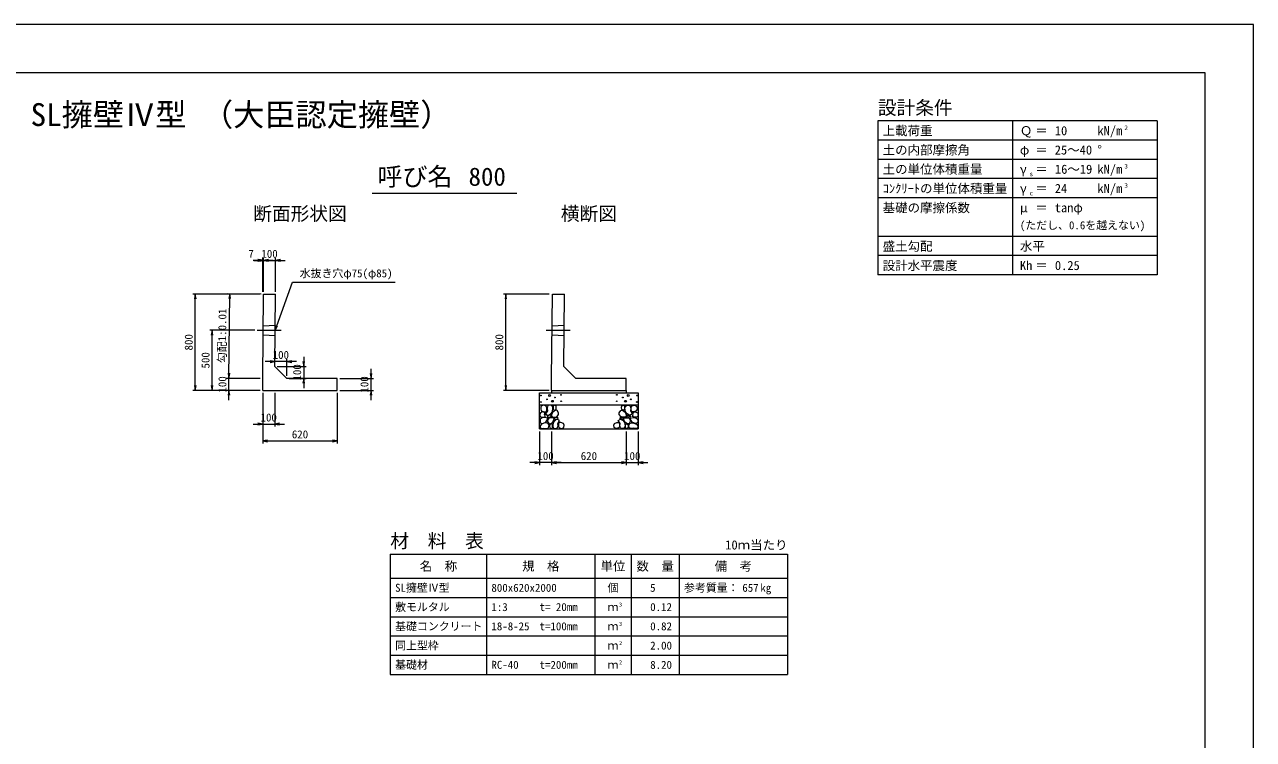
# Model space of a CAD drawing. Units: millimetres at full size, sheet at 1:20. Extents: x 0 to 16820, y 0 to 11880.
# Drawn here: x 6612 to 16820, y 5940 to 11880 of the extents above; entities that cross this region are included whole.
import ezdxf
from ezdxf.enums import TextEntityAlignment as Align

# ---------------------------------------------------------------- set-up
doc = ezdxf.new("R2010")
doc.units = ezdxf.units.MM
doc.header["$LTSCALE"] = 20
doc.linetypes.add('CHAIN', pattern=[18.5, 12, -1.5, 3.5, -1.5])
doc.linetypes.add('DASHED_SPACED', pattern=[12, 6, -6])
for name, color, linetype, lineweight in [('D-BMK', 2, 'CHAIN', 13), ('D-DCR-HCHn', 4, 'Continuous', 9), ('D-MTR-FRAM', 7, 'Continuous', 13), ('D-MTR-LINE', 7, 'Continuous', 13), ('D-STR-DIM', 7, 'Continuous', 13), ('D-STR-STRn', 1, 'Continuous', 13), ('D-STR-TXT', 7, 'Continuous', 13), ('D-TTL', 2, 'Continuous', 13), ('D-TTL-FRAM', 2, 'Continuous', 13), ('D-TTL-LINE', 7, 'Continuous', 13), ('D-TTL-TXT', 7, 'Continuous', 13)]:
    doc.layers.add(name, color=color, linetype=linetype, lineweight=lineweight)
doc.layers.add('D-MTR', color=7, linetype='Continuous')
doc.layers.add('D-MTR-TXT', color=7, linetype='Continuous')
doc.styles.add('ＭＳ ゴシック', font='')
doc.styles.get('ＭＳ ゴシック').set_extended_font_data('MS Gothic')

# ---------------------------------------------------------------- blocks, each defined once
blk = doc.blocks.new('open_arrow')
at = {"color": 0, "linetype": 'Continuous', "lineweight": -2}
blk.add_lwpolyline([(7.5, 1.25), (0, 0), (7.5, -1.25)], dxfattribs=at)

msp = doc.modelspace()

# ---------------------------------------------------------------- linework, layer by layer
at = {"layer": 'D-BMK'}
for p, q in [((8544, 9340), (8744, 9340)), ((10944, 9340), (11144, 9340))]:
    msp.add_line(p, q, dxfattribs=at)
at = {"layer": 'D-DCR-HCHn'}
for points in [[(10941.2, 8711.59), (10920.4, 8716.22), (10901.9, 8706.97), (10899.59, 8686.17), (10904.21, 8669.99), (10927.33, 8663.05), (10943.51, 8663.05), (10950.44, 8674.61), (10950.44, 8700.04)], [(10959.69, 8713.91), (10952.76, 8693.1), (10955.07, 8669.99), (10938.89, 8644.56), (10959.69, 8633), (10982.8, 8644.56), (10996.67, 8663.05), (11001.3, 8693.1), (10996.67, 8709.28), (10982.8, 8716.22)], [(11003.61, 8709.28), (11003.61, 8681.55), (11015.16, 8674.61), (11026.72, 8681.55), (11029.03, 8697.73), (11026.72, 8711.59), (11010.54, 8716.22)], [(11596.39, 8709.28), (11596.39, 8681.55), (11584.84, 8674.61), (11573.28, 8681.55), (11570.97, 8697.73), (11573.28, 8711.59), (11589.46, 8716.22)], [(11640.31, 8713.91), (11647.24, 8693.1), (11644.93, 8669.99), (11661.11, 8644.56), (11640.31, 8633), (11617.2, 8644.56), (11603.33, 8663.05), (11598.7, 8693.1), (11603.33, 8709.28), (11617.2, 8716.22)], [(11658.8, 8711.59), (11679.6, 8716.22), (11698.1, 8706.97), (11700.41, 8686.17), (11695.79, 8669.99), (11672.67, 8663.05), (11656.49, 8663.05), (11649.56, 8674.61), (11649.56, 8700.04)], [(10897.28, 8653.81), (10890.35, 8633), (10899.59, 8619.14), (10922.71, 8616.82), (10938.49, 8623.6), (10931.95, 8639.94), (10936.58, 8649.18), (10927.33, 8658.43), (10913.46, 8663.05)], [(10941.16, 8577.01), (10958.28, 8602.69), (10956.14, 8609.11), (10932.59, 8615.53), (10911.19, 8613.39), (10896.21, 8600.55), (10894.07, 8585.57), (10896.21, 8570.59), (10913.33, 8566.31)], [(10964.31, 8633), (10952.76, 8623.76), (10957.38, 8616.82), (10973.56, 8616.82), (10980.49, 8619.14), (10985.12, 8628.38), (10978.18, 8635.32)], [(11001.08, 8577.01), (11011.78, 8602.69), (11003.22, 8613.39), (10977.54, 8613.39), (10966.84, 8609.11), (10956.14, 8594.13), (10956.14, 8581.29), (10966.84, 8564.17), (10979.68, 8562.03)], [(10998.98, 8658.43), (10987.43, 8630.69), (10996.67, 8619.14), (11024.41, 8619.14), (11035.97, 8623.76), (11047.53, 8639.94), (11047.53, 8653.81), (11035.97, 8672.3), (11022.1, 8674.61)], [(11037.47, 8525.64), (11043.89, 8544.91), (11041.75, 8566.31), (11056.73, 8589.85), (11037.47, 8600.55), (11016.06, 8589.85), (11003.22, 8572.73), (10998.94, 8544.91), (11003.22, 8529.92), (11016.06, 8523.5)], [(11033.19, 8600.55), (11043.89, 8609.11), (11039.61, 8615.53), (11024.62, 8615.53), (11018.2, 8613.39), (11013.92, 8604.83), (11020.34, 8598.41)], [(11562.53, 8525.64), (11556.11, 8544.91), (11558.25, 8566.31), (11543.27, 8589.85), (11562.53, 8600.55), (11583.94, 8589.85), (11596.78, 8572.73), (11601.06, 8544.91), (11596.78, 8529.92), (11583.94, 8523.5)], [(11601.02, 8658.43), (11612.57, 8630.69), (11603.33, 8619.14), (11575.59, 8619.14), (11564.03, 8623.76), (11552.47, 8639.94), (11552.47, 8653.81), (11564.03, 8672.3), (11577.9, 8674.61)], [(11566.81, 8600.55), (11556.11, 8609.11), (11560.39, 8615.53), (11575.38, 8615.53), (11581.8, 8613.39), (11586.08, 8604.83), (11579.66, 8598.41)], [(11598.92, 8577.01), (11588.22, 8602.69), (11596.78, 8613.39), (11622.46, 8613.39), (11633.16, 8609.11), (11643.86, 8594.13), (11643.86, 8581.29), (11633.16, 8564.17), (11620.32, 8562.03)], [(11635.69, 8633), (11647.24, 8623.76), (11642.62, 8616.82), (11626.44, 8616.82), (11619.51, 8619.14), (11614.88, 8628.38), (11621.82, 8635.32)], [(11658.84, 8577.01), (11641.72, 8602.69), (11643.86, 8609.11), (11667.41, 8615.53), (11688.81, 8613.39), (11703.79, 8600.55), (11705.93, 8585.57), (11703.79, 8570.59), (11686.67, 8566.31)], [(11702.72, 8653.81), (11709.65, 8633), (11700.41, 8619.14), (11677.29, 8616.82), (11661.51, 8623.6), (11668.05, 8639.94), (11663.42, 8649.18), (11672.67, 8658.43), (11686.54, 8663.05)], [(10949.72, 8523.5), (10964.7, 8529.92), (10968.98, 8551.33), (10960.42, 8566.31), (10945.44, 8570.59), (10926.17, 8568.45), (10904.77, 8559.89), (10894.07, 8547.05), (10894.07, 8532.06), (10900.49, 8523.5), (10926.17, 8525.64)], [(10996.8, 8529.92), (10996.8, 8555.61), (10986.1, 8562.03), (10975.4, 8555.61), (10973.26, 8540.62), (10975.4, 8527.78), (10990.38, 8523.5)], [(11054.59, 8527.78), (11073.85, 8523.5), (11090.97, 8532.06), (11093.11, 8551.33), (11088.83, 8566.31), (11067.43, 8572.73), (11052.45, 8572.73), (11046.03, 8562.03), (11046.03, 8538.48)], [(11545.41, 8527.78), (11526.15, 8523.5), (11509.03, 8532.06), (11506.89, 8551.33), (11511.17, 8566.31), (11532.57, 8572.73), (11547.55, 8572.73), (11553.97, 8562.03), (11553.97, 8538.48)], [(11603.2, 8529.92), (11603.2, 8555.61), (11613.9, 8562.03), (11624.6, 8555.61), (11626.74, 8540.62), (11624.6, 8527.78), (11609.62, 8523.5)], [(11650.28, 8523.5), (11635.3, 8529.92), (11631.02, 8551.33), (11639.58, 8566.31), (11654.56, 8570.59), (11673.83, 8568.45), (11695.23, 8559.89), (11705.93, 8547.05), (11705.93, 8532.06), (11699.51, 8523.5), (11673.83, 8525.64)]]:
    msp.add_lwpolyline(points, close=True, dxfattribs=at)
for centre, radius in [((10900.73, 8797.43), 3), ((10973.34, 8797.43), 7.5), ((11017.71, 8781.64), 3), ((11068.13, 8803.48), 3), ((11531.87, 8803.48), 3), ((11582.29, 8781.64), 3), ((11626.66, 8797.43), 7.5), ((11699.27, 8797.43), 3), ((10901.87, 8743.92), 3), ((10952.29, 8765.76), 3), ((10996.66, 8749.97), 7.5), ((11069.27, 8749.97), 3), ((11530.73, 8749.97), 3), ((11603.34, 8749.97), 7.5), ((11647.71, 8765.76), 3), ((11698.13, 8743.92), 3)]:
    msp.add_circle(centre, radius, dxfattribs=at)
at = {"layer": 'D-MTR-FRAM'}
for p, q in [((9650, 7480), (12950, 7480)), ((9650, 7480), (9650, 6480)), ((12950, 7480), (12950, 6480)), ((9650, 6480), (12950, 6480))]:
    msp.add_line(p, q, dxfattribs=at)
at = {"layer": 'D-MTR-LINE'}
for p, q in [((10450, 7480), (10450, 6480)), ((11350, 7480), (11350, 6480)), ((11650, 7480), (11650, 6480)), ((12050, 7480), (12050, 6480)), ((9650, 7280), (12950, 7280)), ((9650, 7120), (12950, 7120)), ((9650, 6960), (12950, 6960)), ((9650, 6800), (12950, 6800)), ((9650, 6640), (12950, 6640))]:
    msp.add_line(p, q, dxfattribs=at)
at = {"layer": 'D-STR-DIM'}
for p, q in [((8677, 9920), (8510, 9920)), ((8517, 9920), (8777, 9920)), ((8590, 9660), (8590, 9940)), ((8597, 9660), (8597, 9940)), ((8597, 9660), (8597, 9940)), ((8697, 9660), (8697, 9940)), ((8570, 9640), (8010, 9640)), ((8030, 8840), (8030, 9640)), ((8577, 9640.2), (8297.01, 9643)), ((8310.01, 8942.8), (8317.01, 9642.8)), ((10970, 9640), (10590, 9640)), ((10610, 8840), (10610, 9640)), ((8524, 9340), (8150, 9340)), ((8170, 8840), (8170, 9340)), ((8691, 9060), (8691, 9100)), ((8791, 8960), (8791, 9100)), ((8931, 9120), (8931, 8860)), ((8310, 8760), (8310, 9020)), ((8871, 9080), (8611, 9080)), ((8711, 9040), (8951, 9040)), ((9490, 8760), (9490, 9020)), ((8570, 8940), (8290, 8940)), ((8570, 8940.2), (8290.01, 8943)), ((8811, 8940), (8951, 8940)), ((9230, 8940), (9510, 8940)), ((8570, 8840), (8010, 8840)), ((8570, 8840), (8150, 8840)), ((8570, 8840), (8290, 8840)), ((8590, 8820), (8590, 8540)), ((8590, 8820), (8590, 8400)), ((8690, 8820), (8690, 8540)), ((9210, 8820), (9210, 8400)), ((9230, 8840), (9510, 8840)), ((10970, 8840), (10590, 8840)), ((8510, 8560), (8770, 8560)), ((10890, 8500), (10890, 8220)), ((10990, 8500), (10990, 8220)), ((10990, 8500), (10990, 8220)), ((11610, 8500), (11610, 8220)), ((11610, 8500), (11610, 8220)), ((11710, 8500), (11710, 8220)), ((8590, 8420), (9210, 8420)), ((11070, 8240), (10810, 8240)), ((10990, 8240), (11610, 8240)), ((11530, 8240), (11790, 8240))]:
    msp.add_line(p, q, dxfattribs=at)
at = {"layer": 'D-STR-STRn'}
for p, q in [((8590, 8940), (8597, 9640)), ((8597, 9640), (8697, 9640)), ((8691, 9040), (8697, 9640)), ((10990, 8940), (10997, 9640)), ((10997, 9640), (11097, 9640)), ((11091, 9040), (11097, 9640)), ((8791, 8940), (8691, 9040)), ((11191, 8940), (11091, 9040)), ((8590, 8840), (8590, 8940)), ((9210, 8940), (8791, 8940)), ((9210, 8840), (9210, 8940)), ((10990, 8840), (10990, 8940)), ((11610, 8940), (11191, 8940)), ((11610, 8840), (11610, 8940)), ((8590, 8840), (9210, 8840)), ((10890, 8520), (10890, 8820)), ((10890, 8820), (11710, 8820)), ((10990, 8840), (10990, 8820)), ((10990, 8840), (11610, 8840)), ((11610, 8840), (11610, 8820)), ((11710, 8820), (11710, 8520)), ((10890, 8720), (11710, 8720)), ((10890, 8520), (11710, 8520))]:
    msp.add_line(p, q, dxfattribs=at)
at = {"layer": 'D-STR-STRn', "linetype": 'DASHED_SPACED'}
for p, q in [((8593.63, 9302.5), (8693.58, 9297.5)), ((8594.38, 9377.5), (8694.43, 9382.5)), ((10993.63, 9302.5), (11093.58, 9297.5)), ((10994.38, 9377.5), (11094.43, 9382.5))]:
    msp.add_line(p, q, dxfattribs=at)
at = {"layer": 'D-STR-TXT'}
msp.add_lwpolyline([(8694, 9340), (8707.52, 9377.65), (8837.59, 9740), (9690.69, 9740)], dxfattribs=at)
at = {"layer": 'D-TTL'}
for points in [[(0, 0), (16820, 0), (16820, 11880), (0, 11880)], [(400, 400), (16420, 400), (16420, 11480), (400, 11480)]]:
    msp.add_lwpolyline(points, close=True, dxfattribs=at)
at = {"layer": 'D-TTL-FRAM'}
for p, q in [((16020, 11080), (13700, 11080)), ((13700, 11080), (13700, 9800)), ((16020, 11080), (16020, 9800)), ((16020, 9800), (13700, 9800))]:
    msp.add_line(p, q, dxfattribs=at)
at = {"layer": 'D-TTL-LINE'}
for p, q in [((14820, 11080), (14820, 9800)), ((16020, 10920), (13700, 10920)), ((16020, 10760), (13700, 10760)), ((16020, 10600), (13700, 10600)), ((16020, 10440), (13700, 10440)), ((16020, 10120), (13700, 10120)), ((16020, 9960), (13700, 9960))]:
    msp.add_line(p, q, dxfattribs=at)
at = {"layer": 'D-TTL-TXT'}
msp.add_line((9500, 10480), (10700, 10480), dxfattribs=at)

# ---------------------------------------------------------------- block references
at = {"layer": 'D-STR-DIM', "xscale": 5.33, "yscale": 5.33}
for p, rotation in [((8590, 9920), 180), ((8597, 9920), 180), ((8030, 9640), 270), ((8317.01, 9642.8), 269.4), ((10610, 9640), 270), ((8170, 9340), 270), ((8691, 9080), 180), ((8931, 9040), 90), ((8310, 8940), 90), ((8310.01, 8942.8), 89.4), ((8931, 8940), 270), ((9490, 8940), 90), ((8030, 8840), 90), ((8170, 8840), 90), ((8310, 8840), 270), ((9490, 8840), 270), ((10610, 8840), 90), ((8590, 8560), 180), ((9210, 8420), 180), ((10890, 8240), 180), ((11610, 8240), 180), ((11610, 8240), 180)]:
    msp.add_blockref('open_arrow', p, dxfattribs=dict(at, rotation=rotation))
for p in [(8597, 9920), (8697, 9920), (8791, 9080), (8690, 8560), (8590, 8420), (10990, 8240), (10990, 8240), (11710, 8240)]:
    msp.add_blockref('open_arrow', p, dxfattribs=at)
at = {"layer": 'D-STR-TXT', "xscale": 5.33, "yscale": 5.33, "rotation": 70.3}
msp.add_blockref('open_arrow', (8694, 9340), dxfattribs=at)

# ---------------------------------------------------------------- texts
at = {"layer": 'D-MTR', "style": 'ＭＳ ゴシック'}
msp.add_text('材\u3000料\u3000表', height=113.9, dxfattribs=at).set_placement((9650, 7498.15), align=Align.BOTTOM_LEFT)
msp.add_text('10ｍ当たり', height=75.95, dxfattribs=at).set_placement((12950, 7495.43), align=Align.BOTTOM_RIGHT)
at = {"layer": 'D-MTR-TXT', "style": 'ＭＳ ゴシック'}
for s, height, p in [('名\u3000称', 75.95, (10050, 7380)), ('規\u3000格', 75.95, (10900, 7380)), ('単位', 75.95, (11500, 7380)), ('数\u3000量', 75.95, (11850, 7380)), ('備\u3000考', 75.95, (12500, 7380)), ('個', 66.46, (11500, 7200)), ('ｍ', 66.46, (11500, 7040)), ('ｍ', 66.46, (11500, 6880)), ('ｍ', 66.46, (11500, 6720)), ('ｍ', 66.46, (11500, 6560))]:
    msp.add_text(s, height=height, dxfattribs=at).set_placement(p, align=Align.MIDDLE_CENTER)
for s, p in [('SL擁壁Ⅳ型', (9690, 7200)), ('800x620x2000', (10490, 7200)), ('参考質量：    kg', (12090, 7200)), ('敷モルタル', (9690, 7040)), ('1:3', (10490, 7040)), ('t= 20mm', (10890, 7040)), ('基礎コンクリート', (9690, 6880)), ('18-8-25', (10490, 6880)), ('t=100mm', (10890, 6880)), ('同上型枠', (9690, 6720)), ('基礎材', (9690, 6560)), ('RC-40', (10490, 6560)), ('t=200mm', (10890, 6560))]:
    msp.add_text(s, height=66.46, dxfattribs=at).set_placement(p, align=Align.MIDDLE_LEFT)
for s, p in [('5', (11853.55, 7200)), ('657', (12710, 7200)), ('0.12', (11990, 7040)), ('0.82', (11990, 6880)), ('2.00', (11990, 6720)), ('8.20', (11990, 6560))]:
    msp.add_text(s, height=66.46, dxfattribs=at).set_placement(p, align=Align.MIDDLE_RIGHT)
for s, p in [('3', (11550, 7033.63)), ('3', (11550, 6873.63)), ('2', (11550, 6713.63)), ('2', (11550, 6553.63))]:
    msp.add_text(s, height=33.23, dxfattribs=at).set_placement(p, align=Align.BOTTOM_LEFT)
at = {"layer": 'D-STR-DIM', "style": 'ＭＳ ゴシック'}
for s, p in [('7', (8493.5, 9975)), ('100', (8647, 9975)), ('100', (8741, 9135)), ('100', (8640, 8615)), ('620', (8900, 8475)), ('100', (10940, 8295)), ('620', (11300, 8295)), ('100', (11660, 8295))]:
    msp.add_text(s, height=66.46, dxfattribs=at).set_placement(p, align=Align.MIDDLE_CENTER)
for s, rotation, p in [('勾配1:0.01', 89.427, (8253.36, 9293.4)), ('800', 90, (7975, 9240)), ('800', 90, (10555, 9240)), ('500', 90, (8115, 9090)), ('100', 90, (8876, 8990)), ('100', 90, (8255, 8890)), ('100', 90, (9435, 8890))]:
    msp.add_text(s, height=66.46, rotation=rotation, dxfattribs=at).set_placement(p, align=Align.MIDDLE_CENTER)
at = {"layer": 'D-STR-TXT', "style": 'ＭＳ ゴシック'}
msp.add_text('水抜き穴φ75(φ85)', height=66.46, dxfattribs=at).set_placement((8897.59, 9760), align=Align.BOTTOM_LEFT)
at = {"layer": 'D-TTL-TXT', "style": 'ＭＳ ゴシック'}
for s, height, p in [('SL擁壁Ⅳ型 （大臣認定擁壁）', 189.9, (8410, 10980)), ('呼び名', 151.9, (9855, 10495)), ('800', 151.9, (10455, 10495)), ('断面形状図', 113.9, (8900, 10218.15)), ('横断図', 113.9, (11300, 10218.15))]:
    msp.add_text(s, height=height, dxfattribs=at).set_placement(p, align=Align.BOTTOM_CENTER)
for s, height, p in [('設計条件', 113.9, (13700, 11098.15)), ('上載荷重', 75.95, (13740, 10937.43)), ('Ｑ', 75.95, (14880, 10937.43)), ('kN/m', 75.95, (15524, 10937.43)), ('2', 37.98, (15748, 10992.72)), ('＝', 75.95, (15008, 10937.43)), ('土の内部摩擦角', 75.95, (13740, 10777.43)), ('φ', 75.95, (14880, 10777.43)), ('＝', 75.95, (15008, 10777.43)), ('25～40', 75.95, (15169.6, 10777.43)), ('°', 75.95, (15524, 10777.43)), ('土の単位体積重量', 75.95, (13740, 10617.43)), ('kN/m', 75.95, (15524, 10617.43)), ('3', 37.98, (15748, 10672.72)), ('γ', 75.95, (14880, 10617.43)), ('s', 37.98, (14960, 10608.72)), ('＝', 75.95, (15008, 10617.43)), ('ｺﾝｸﾘｰﾄの単位体積重量', 75.95, (13740, 10457.43)), ('γ', 75.95, (14880, 10457.43)), ('＝', 75.95, (15008, 10457.43)), ('kN/m', 75.95, (15524, 10457.43)), ('3', 37.98, (15748, 10512.72)), ('c', 37.98, (14960, 10448.72)), ('基礎の摩擦係数', 75.95, (13740, 10297.43)), ('μ', 75.95, (14880, 10297.43)), ('＝', 75.95, (15008, 10297.43)), ('tanφ', 75.95, (15169.6, 10297.43)), ('(ただし、0.6を越えない)', 66.46, (14880, 10159.25)), ('盛土勾配', 75.95, (13740, 9977.43)), ('水平', 75.95, (14880, 9977.43)), ('設計水平震度', 75.95, (13740, 9817.43)), ('Kh', 75.95, (14880, 9817.43)), ('＝', 75.95, (15008, 9817.43))]:
    msp.add_text(s, height=height, dxfattribs=at).set_placement(p, align=Align.BOTTOM_LEFT)
for s, p in [('10', (15273.56, 10937.43)), ('16～19', (15481.48, 10617.43)), ('24', (15273.56, 10457.43)), ('0.25', (15377.52, 9817.43))]:
    msp.add_text(s, height=75.95, dxfattribs=at).set_placement(p, align=Align.BOTTOM_RIGHT)

doc.saveas('drawing.dxf')
